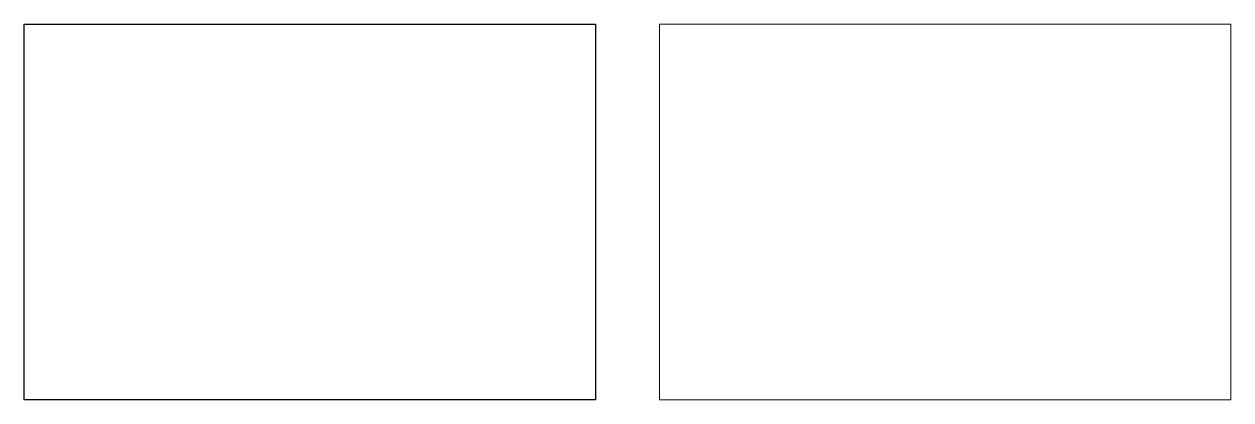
# Paper-space layout 'Layout1' of a CAD drawing. Header units: millimetres. Extents: x 27957.6 to 28044.2, y 16814 to 16841.
import ezdxf

# ---------------------------------------------------------------- set-up
doc = ezdxf.new("R2010")
doc.units = ezdxf.units.MM
doc.header["$LTSCALE"] = 0.25
doc.layers.add('vp', color=1, linetype='Continuous', plot=False)

psp = doc.layouts.get("Layout1")

# ---------------------------------------------------------------- linework, layer by layer
psp.add_lwpolyline([(27957.609, 16841.045), (27998.609, 16841.045), (27998.609, 16814.045), (27957.609, 16814.045)], close=True)

# ---------------------------------------------------------------- viewports
at = {"layer": 'vp'}
psp.add_viewport(center=(27978.109, 16827.545), size=(41, 27), view_center_point=(15.15, 32.157), view_height=20.25, dxfattribs=at)
psp.add_viewport(center=(28023.719, 16827.545), size=(41, 27), view_center_point=(15.258, 10.278), view_height=20.25, status=3, dxfattribs=at)

doc.saveas('drawing.dxf')
